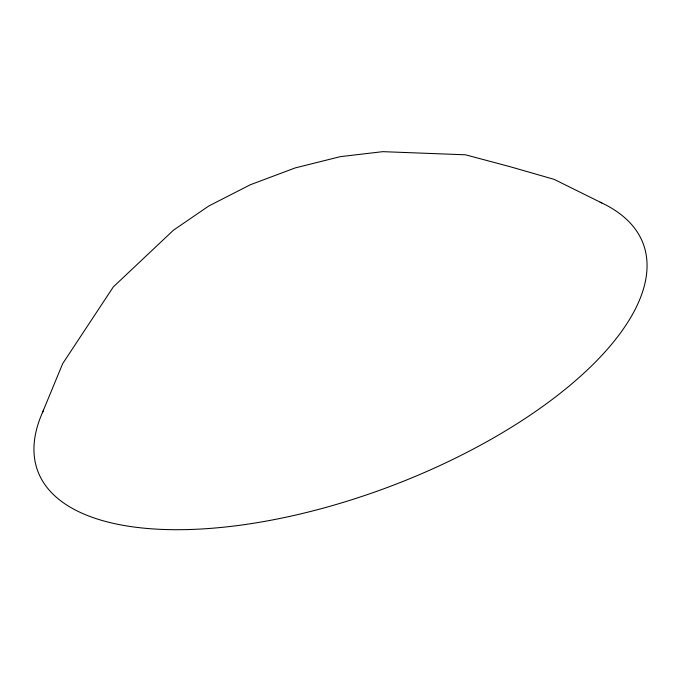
<?xml version="1.0" encoding="UTF-8"?>
<svg xmlns="http://www.w3.org/2000/svg" width="681" height="681" viewBox="0 0 681 681"><rect width="100%" height="100%" fill="white"/><g stroke="black" fill="none" stroke-linecap="round" stroke-linejoin="round"><path stroke-width="1.02" d="M42.384 412.771L62.686 363.628L113.344 286.871L173.51 230.161L208.812 205.977L250.327 184.755L295.205 167.918L340.406 156.63L382.841 151.659L465.498 154.8L509.831 166.632L554.096 179.341L601.817 202.964M600.14 202.18A323.356 138.192 -20.6 0 1 387.804 487.29A323.356 138.192 -20.6 0 1 43.524 410.226"/></g></svg>
